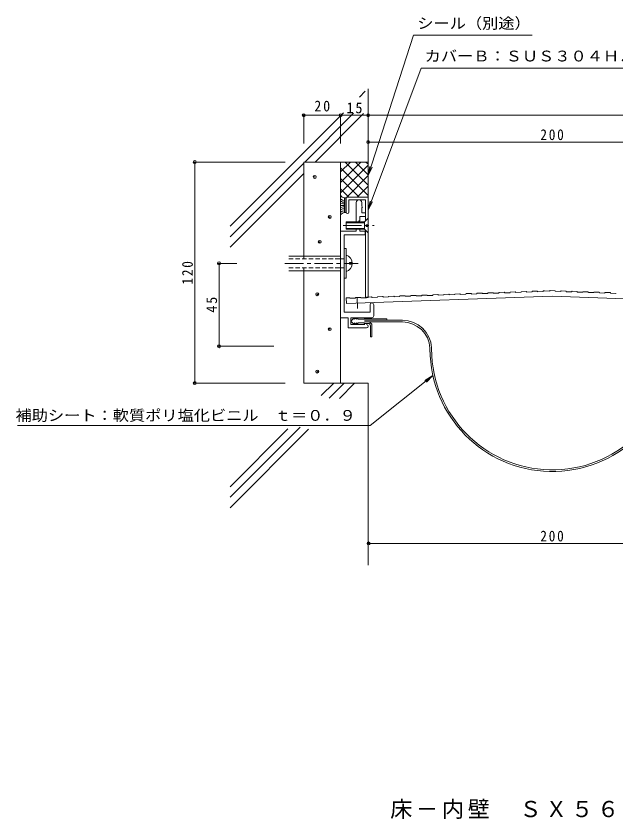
# Model space of a CAD drawing. Units: millimetres, scale not verified. Extents: x -363 to 389, y -268 to 168.
# Drawn here: x -363.2 to -37.3, y -268.2 to 167.6 of the extents above; entities that cross this region are included whole.
import ezdxf
from ezdxf.enums import TextEntityAlignment as Align

# ---------------------------------------------------------------- set-up
doc = ezdxf.new("R2010")
doc.units = ezdxf.units.MM
doc.header["$LTSCALE"] = 2
doc.header["$PDMODE"] = 32
doc.header["$PDSIZE"] = 1.6
doc.linetypes.add('CHAIN1', pattern=[8, 5, -1, 1, -1])
doc.linetypes.add('DASHED1', pattern=[1.8, 1.2, -0.6])
for name, color, linetype, lineweight in [('D-0', 3, 'Continuous', 9), ('D-1', 2, 'Continuous', 9), ('D-2', 3, 'Continuous', 9), ('D-3', 6, 'Continuous', 5), ('D-4', 7, 'Continuous', 9), ('D-5', 7, 'Continuous', 9)]:
    doc.layers.add(name, color=color, linetype=linetype, lineweight=lineweight)
doc.styles.add('ＭＳ ゴシック', font='')
doc.styles.get('ＭＳ ゴシック').set_extended_font_data('MS Gothic')

msp = doc.modelspace()

# ---------------------------------------------------------------- linework, layer by layer
at = {"layer": 'D-0'}
for p, q in [((-185.854, 66.605), (-186.948, 67.223)), ((-185.754, 65.713), (-186.922, 66.059)), ((-185.854, 67.692), (-186.899, 68.411)), ((-184.76, 67.519), (-185.831, 67.719)), ((-184.786, 66.505), (-185.781, 66.578)), ((-184.76, 65.713), (-185.731, 65.713)), ((-184.763, 68.876), (-183.958, 68.876)), ((-184.757, 68.864), (-184.757, 60.98)), ((-183.957, 68.864), (-183.957, 60.98)), ((-183.912, 61.101), (-183.912, 68.851)), ((-172.412, 69.351), (-183.412, 69.351)), ((-173.412, 67.851), (-182.412, 67.851)), ((-182.412, 61.101), (-182.412, 67.851)), ((-173.412, 56.351), (-173.412, 67.851)), ((-171.912, 14.851), (-171.912, 68.851)), ((-184.76, 64.822), (-186.922, 64.822)), ((-185.804, 62.866), (-186.922, 62.374)), ((-184.76, 62.943), (-185.754, 62.866)), ((-184.773, 60.98), (-183.955, 60.98)), ((-173.412, 14.851), (-173.412, 51.351)), ((-183.831, 14.636), (-183.727, 11.638)), ((-71.898, 15.543), (-183.727, 11.638)), ((-171.912, 14.851), (-173.412, 14.851)), ((-71.898, 15.543), (90.498, 9.872))]:
    msp.add_line(p, q, dxfattribs=at)
at = {"layer": 'D-0', "linetype": 'CHAIN1'}
msp.add_line((-177.835, 14.845), (-177.626, 8.849), dxfattribs=at)
at = {"layer": 'D-0'}
for points in [[(-184.76, 63.957), (-185.531, 63.957), (-186.922, 63.734)], [(-184.76, 61.901), (-186.054, 61.629), (-186.899, 60.96)]]:
    msp.add_lwpolyline(points, dxfattribs=at)
for centre, radius, start, end in [((-184.584, 71.493), 2.619, 205.46629, 266.15474), ((-183.412, 68.851), 0.5, 90, 178.83434), ((-172.412, 68.851), 0.5, 0, 90), ((-183.162, 61.101), 0.75, 180, 0), ((-184.411, 58.304), 2.709, 97.96758, 156.66208)]:
    msp.add_arc(centre, radius, start, end, dxfattribs=at)
at = {"layer": 'D-1'}
for p, q in [((-178.404, 55.851), (-178.404, 66.364)), ((-175.404, 64.464), (-175.404, 66.364)), ((-174.904, 63.598), (-175.404, 64.464)), ((-175.404, 63.598), (-174.904, 63.598)), ((-175.404, 60.864), (-175.404, 63.598)), ((-176.404, 56.364), (-176.404, 58.864)), ((-173.404, 58.864), (-176.404, 58.864)), ((-173.404, 60.864), (-175.404, 60.864)), ((-183.912, 55.851), (-183.912, 51.851)), ((-173.912, 55.351), (-183.912, 55.351)), ((-183.912, 52.351), (-173.912, 52.351)), ((-176.404, 56.364), (-176.904, 56.364)), ((-176.904, 56.364), (-176.904, 55.851)), ((-173.912, 55.851), (-173.912, 51.851)), ((-186.912, 50.864), (-186.912, 3.851)), ((-178.404, 50.864), (-186.904, 50.864)), ((-184.912, 48.864), (-184.912, 6.851)), ((-173.554, 48.864), (-184.904, 48.864)), ((-178.404, 50.864), (-178.404, 51.851)), ((-176.404, 50.864), (-176.404, 51.851)), ((-173.554, 50.864), (-176.404, 50.864)), ((-173.554, 48.864), (-173.554, 50.864)), ((-184.912, 41.344), (-183.912, 41.344)), ((-183.912, 41.344), (-183.912, 25.344)), ((-214.984, 37.344), (-186.912, 37.344)), ((-186.912, 35.844), (-184.912, 35.844)), ((-186.912, 30.844), (-184.912, 30.844)), ((-182.113, 33.844), (-180.639, 33.844)), ((-182.113, 32.844), (-182.113, 33.844)), ((-182.113, 32.844), (-180.639, 32.844)), ((-214.984, 29.344), (-186.912, 29.344)), ((-183.912, 25.344), (-184.912, 25.344)), ((-170.912, 6.851), (-170.912, 10.851)), ((-168.912, 4.851), (-168.912, 10.851)), ((-184.912, 6.851), (-170.912, 6.851)), ((-184.349, 6.85), (-175.85, 6.85)), ((-186.912, 3.851), (-182.85, 3.851)), ((-182.85, 3.85), (-182.85, -1.649)), ((-169.912, 3.851), (-181.412, 3.851)), ((-181.35, 3.85), (-181.35, 0.1)), ((-173.849, 3.85), (-181.35, 3.85)), ((-181.35, 0.1), (-173.725, 0.1)), ((-182.85, -1.649), (-172.787, -1.649))]:
    msp.add_line(p, q, dxfattribs=at)
at = {"layer": 'D-1', "linetype": 'CHAIN1'}
for p, q in [((-185.566, 53.851), (-168.704, 53.851)), ((-217.1, 33.344), (-177.416, 33.344))]:
    msp.add_line(p, q, dxfattribs=at)
at = {"layer": 'D-1', "linetype": 'DASHED1'}
for p, q in [((-214.984, 35.844), (-184.912, 35.844)), ((-214.984, 30.844), (-184.912, 30.844))]:
    msp.add_line(p, q, dxfattribs=at)
at = {"layer": 'D-1'}
for points in [[(-171.912, 57.851), (-173.912, 55.851), (-183.912, 55.851)], [(-171.912, 54.351), (-172.912, 54.351), (-172.912, 53.351), (-171.912, 53.351)], [(-183.912, 51.851), (-173.912, 51.851), (-171.912, 49.851)]]:
    msp.add_lwpolyline(points, dxfattribs=at)
for centre, radius, start, end in [((-176.904, 66.364), 1.5, 0, 178.83432), ((-185.33, 33.344), 4.718, 287.49231, 72.50768), ((-169.912, 10.851), 1, 0, 178.83432), ((-169.912, 4.851), 1, 270, 0), ((-172.787, -0.774), 0.875, 270, 90)]:
    msp.add_arc(centre, radius, start, end, dxfattribs=at)
at = {"layer": 'D-2'}
for p, q in [((-98.083, 17.63), (-100.682, 17.539)), ((-97.876, 17.437), (-97.873, 17.337)), ((-94.875, 17.442), (-97.873, 17.337)), ((-94.878, 17.542), (-94.875, 17.442)), ((-92.087, 17.84), (-94.685, 17.749)), ((-91.88, 17.647), (-91.876, 17.547)), ((-88.878, 17.651), (-91.876, 17.547)), ((-88.882, 17.751), (-88.878, 17.651)), ((-86.09, 18.049), (-88.689, 17.958)), ((-85.884, 17.856), (-85.88, 17.756)), ((-82.882, 17.861), (-85.88, 17.756)), ((-82.885, 17.961), (-82.882, 17.861)), ((-80.094, 18.258), (-82.693, 18.168)), ((-79.887, 18.065), (-79.884, 17.966)), ((-76.886, 18.07), (-79.884, 17.966)), ((-76.889, 18.17), (-76.886, 18.07)), ((-76.197, 18.394), (-76.696, 18.377)), ((-76.197, 18.394), (-73.308, 18.294)), ((-73.304, 18.393), (-73.308, 18.294)), ((-73.098, 18.586), (-70.499, 18.496)), ((-67.308, 18.184), (-67.312, 18.084)), ((-67.101, 18.377), (-64.503, 18.286)), ((-64.31, 18.079), (-64.313, 17.979)), ((-64.313, 17.979), (-61.315, 17.875)), ((-61.312, 17.975), (-61.315, 17.875)), ((-61.105, 18.168), (-58.506, 18.077)), ((-58.314, 17.87), (-58.317, 17.77)), ((-58.317, 17.77), (-55.319, 17.665)), ((-55.315, 17.765), (-55.319, 17.665)), ((-55.109, 17.958), (-52.51, 17.867)), ((-52.317, 17.661), (-52.321, 17.561)), ((-52.321, 17.561), (-49.323, 17.456)), ((-49.319, 17.556), (-49.323, 17.456)), ((-49.112, 17.749), (-46.514, 17.658)), ((-46.321, 17.451), (-46.324, 17.351)), ((-43.116, 17.539), (-40.517, 17.449)), ((-182.032, 14.699), (-183.831, 14.636)), ((-181.825, 14.506), (-181.822, 14.406)), ((-176.036, 14.908), (-178.634, 14.817)), ((-175.829, 14.715), (-175.825, 14.615)), ((-172.827, 14.72), (-175.825, 14.615)), ((-172.831, 14.82), (-172.827, 14.72)), ((-170.039, 15.117), (-172.638, 15.027)), ((-169.832, 14.925), (-169.829, 14.825)), ((-166.831, 14.929), (-169.829, 14.825)), ((-166.834, 15.029), (-166.831, 14.929)), ((-164.043, 15.327), (-166.641, 15.236)), ((-163.836, 15.134), (-163.833, 15.034)), ((-160.834, 15.139), (-163.833, 15.034)), ((-160.838, 15.239), (-160.834, 15.139)), ((-158.047, 15.536), (-160.645, 15.445)), ((-157.84, 15.343), (-157.836, 15.243)), ((-154.838, 15.348), (-157.836, 15.243)), ((-154.842, 15.448), (-154.838, 15.348)), ((-152.05, 15.746), (-154.649, 15.655)), ((-151.843, 15.553), (-151.84, 15.453)), ((-148.842, 15.557), (-151.84, 15.453)), ((-148.845, 15.657), (-148.842, 15.557)), ((-146.054, 15.955), (-148.652, 15.864)), ((-145.847, 15.762), (-145.844, 15.662)), ((-142.845, 15.767), (-145.844, 15.662)), ((-142.849, 15.867), (-142.845, 15.767)), ((-140.058, 16.164), (-142.656, 16.074)), ((-139.851, 15.972), (-139.847, 15.872)), ((-136.849, 15.976), (-139.847, 15.872)), ((-136.853, 16.076), (-136.849, 15.976)), ((-134.061, 16.374), (-136.66, 16.283)), ((-133.854, 16.181), (-133.851, 16.081)), ((-130.853, 16.186), (-133.851, 16.081)), ((-130.856, 16.286), (-130.853, 16.186)), ((-128.065, 16.583), (-130.663, 16.492)), ((-127.858, 16.39), (-127.855, 16.29)), ((-124.856, 16.395), (-127.855, 16.29)), ((-124.86, 16.495), (-124.856, 16.395)), ((-122.069, 16.793), (-124.667, 16.702)), ((-121.862, 16.6), (-121.858, 16.5)), ((-118.86, 16.604), (-121.858, 16.5)), ((-118.864, 16.704), (-118.86, 16.604)), ((-116.072, 17.002), (-118.671, 16.911)), ((-115.865, 16.809), (-115.862, 16.709)), ((-112.864, 16.814), (-115.862, 16.709)), ((-112.867, 16.914), (-112.864, 16.814)), ((-110.076, 17.211), (-112.674, 17.121)), ((-109.869, 17.018), (-109.866, 16.919)), ((-106.867, 17.023), (-109.866, 16.919)), ((-106.871, 17.123), (-106.867, 17.023)), ((-104.08, 17.421), (-106.678, 17.33)), ((-103.873, 17.228), (-103.869, 17.128)), ((-100.871, 17.233), (-103.869, 17.128)), ((-100.874, 17.333), (-100.871, 17.233)), ((-46.324, 17.351), (-43.326, 17.247)), ((-43.323, 17.347), (-43.326, 17.247)), ((-40.325, 17.242), (-40.328, 17.142)), ((-40.328, 17.142), (-37.33, 17.037)), ((-37.326, 17.137), (-37.33, 17.037))]:
    msp.add_line(p, q, dxfattribs=at)
at = {"layer": 'D-2', "color": 4}
for p, q in [((-179.479, 3.85), (-181.355, 1.975)), ((-181.355, 1.975), (-179.479, 0.1)), ((-179.482, 0.973), (-179.482, 0.111)), ((-179.479, 2.97), (-178.48, 3.85)), ((-179.479, 3.85), (-179.479, 2.97)), ((-179.479, 0.98), (-178.48, 0.1)), ((-178.48, 2.97), (-177.479, 3.85)), ((-178.48, 3.85), (-178.48, 2.97)), ((-178.48, 0.98), (-177.479, 0.1)), ((-178.48, 0.1), (-178.48, 0.98)), ((-177.479, 3.85), (-177.479, 2.97)), ((-177.479, 2.97), (-174.105, 2.97)), ((-177.479, 0.98), (-174.105, 0.98)), ((-177.479, 0.1), (-177.479, 0.98)), ((-173.854, 3.22), (-161.728, 3.22)), ((-173.854, 2.425), (-153.324, 2.425)), ((-173.854, 1.525), (-153.324, 1.525)), ((-173.854, 0.725), (-171.855, 0.725)), ((-161.728, 2.425), (-161.728, 3.22)), ((-170.655, -6.475), (-170.655, -0.475)), ((-169.855, -6.475), (-169.855, -0.475)), ((-170.655, -6.475), (-169.855, -6.475)), ((-138.35, -12.594), (-138.225, -16.787)), ((-137.451, -12.542), (-137.451, -14.542))]:
    msp.add_line(p, q, dxfattribs=at)
at = {"layer": 'D-2'}
for points in [[(-70.306, 18.289), (-70.31, 18.189), (-67.312, 18.084)], [(-178.827, 14.61), (-178.824, 14.511), (-181.822, 14.406)]]:
    msp.add_lwpolyline(points, dxfattribs=at)
for centre, start, end in [((-100.675, 17.34), 91.99995, 181.99995), ((-98.076, 17.43), 1.99995, 91.99995), ((-94.678, 17.549), 91.99995, 181.99995), ((-92.08, 17.64), 1.99995, 91.99995), ((-88.682, 17.758), 91.99995, 181.99995), ((-86.084, 17.849), 1.99995, 91.99995), ((-82.686, 17.968), 91.99995, 181.99995), ((-80.087, 18.058), 1.99995, 91.99995), ((-76.689, 18.177), 91.99995, 181.99995), ((-73.105, 18.386), 88.00005, 178.00005), ((-70.506, 18.296), 358.00005, 88.00005), ((-67.108, 18.177), 88.00005, 178.00005), ((-64.51, 18.086), 358.00005, 88.00005), ((-61.112, 17.968), 88.00005, 178.00005), ((-58.513, 17.877), 358.00005, 88.00005), ((-55.116, 17.758), 88.00005, 178.00005), ((-52.517, 17.668), 358.00005, 88.00005), ((-49.119, 17.549), 88.00005, 178.00005), ((-46.521, 17.458), 358.00005, 88.00005), ((-43.123, 17.34), 88.00005, 178.00005), ((-40.524, 17.249), 358.00005, 88.00005), ((-182.025, 14.499), 1.99995, 91.99995), ((-178.627, 14.617), 91.99995, 181.99995), ((-176.029, 14.708), 1.99995, 91.99995), ((-172.631, 14.827), 91.99995, 181.99995), ((-170.032, 14.918), 1.99995, 91.99995), ((-166.634, 15.036), 91.99995, 181.99995), ((-164.036, 15.127), 1.99995, 91.99995), ((-160.638, 15.246), 91.99995, 181.99995), ((-158.04, 15.336), 1.99995, 91.99995), ((-154.642, 15.455), 91.99995, 181.99995), ((-152.043, 15.546), 1.99995, 91.99995), ((-148.645, 15.664), 91.99995, 181.99995), ((-146.047, 15.755), 1.99995, 91.99995), ((-142.649, 15.874), 91.99995, 181.99995), ((-140.051, 15.965), 1.99995, 91.99995), ((-136.653, 16.083), 91.99995, 181.99995), ((-134.054, 16.174), 1.99995, 91.99995), ((-130.656, 16.293), 91.99995, 181.99995), ((-128.058, 16.383), 1.99995, 91.99995), ((-124.66, 16.502), 91.99995, 181.99995), ((-122.062, 16.593), 1.99995, 91.99995), ((-118.664, 16.711), 91.99995, 181.99995), ((-116.065, 16.802), 1.99995, 91.99995), ((-112.667, 16.921), 91.99995, 181.99995), ((-110.069, 17.012), 1.99995, 91.99995), ((-106.671, 17.13), 91.99995, 181.99995), ((-104.073, 17.221), 1.99995, 91.99995)]:
    msp.add_arc(centre, 0.2, start, end, dxfattribs=at)
at = {"layer": 'D-2', "color": 4}
for centre, radius, start, end in [((-173.854, 2.97), 0.25, 90, 178.83434), ((-173.854, 0.98), 0.25, 180, 270), ((-171.855, -0.475), 2, 0, 90), ((-171.855, -0.475), 1.2, 0, 90), ((-153.324, -13.475), 15.9, 3.36662, 90), ((-153.324, -13.475), 15, 3.367, 90), ((-637.487, -43.96), 500, 3.11536, 3.367), ((-71.85, -13.174), 66.474, 183.11533, 0.00002), ((-636.588, -43.904), 500, 3.11462, 3.36662), ((-71.85, -13.174), 65.574, 183.11462, 0.00002)]:
    msp.add_arc(centre, radius, start, end, dxfattribs=at)
at = {"layer": 'D-3'}
for p, q in [((-176.709, 123.646), (-173.504, 126.851)), ((-171.912, 128.023), (-171.912, 68.851)), ((-246.904, 53.451), (-185.313, 115.041)), ((-206.335, 88.362), (-179.862, 114.836)), ((-200.679, 88.362), (-174.365, 114.676)), ((-246.904, 47.794), (-206.912, 87.786)), ((-171.912, 88.362), (-206.912, 88.362)), ((-206.912, 88.362), (-206.912, 35.861)), ((-186.912, 88.362), (-186.912, -31.637)), ((-186.912, 77.296), (-175.846, 88.362)), ((-186.912, 82.953), (-181.503, 88.362)), ((-184.481, 88.362), (-171.912, 75.794)), ((-178.825, 88.362), (-171.912, 81.45)), ((-173.168, 88.362), (-171.912, 87.107)), ((-186.912, 71.64), (-171.912, 86.64)), ((-186.912, 85.137), (-171.912, 70.137)), ((-246.904, 42.137), (-206.912, 82.129)), ((-186.912, 79.48), (-176.795, 69.363)), ((-183.533, 69.363), (-171.912, 80.983)), ((-177.876, 69.363), (-171.912, 75.326)), ((-186.912, 73.823), (-182.452, 69.363)), ((-172.219, 69.363), (-171.912, 69.669)), ((-206.912, 30.861), (-206.912, -31.637)), ((-171.912, -31.637), (-206.912, -31.637)), ((-197.369, -38.436), (-190.571, -31.637)), ((-193.149, -39.873), (-184.914, -31.637)), ((-187.538, -39.918), (-179.257, -31.637)), ((-171.912, -31.637), (-171.912, -130.555)), ((-246.904, -93.627), (-208.805, -55.528)), ((-246.904, -87.971), (-215.46, -56.527)), ((-246.904, -99.284), (-204.237, -56.617))]:
    msp.add_line(p, q, dxfattribs=at)
for p in [(-200.91, 80.234), (-192.786, 58.57), (-198.201, 45.03), (-199.555, 16.596), (-192.786, -2.36), (-199.555, -25.378)]:
    msp.add_point(p, dxfattribs=at)
at = {"layer": 'D-4'}
for p, q in [((-147.338, 157.301), (-82.784, 157.301)), ((-143.161, 139.335), (37.934, 139.335)), ((-206.912, 114.356), (-206.912, 98.362)), ((-186.912, 113.756), (-206.912, 113.756)), ((-171.912, 80.983), (-169.772, 85.501)), ((-171.912, 62.325), (-169.567, 66.74)), ((-170.857, -54.685), (-136.822, -27.577)), ((-136.822, -27.577), (-141.106, -30.155)), ((-136.822, -27.577), (-140.293, -31.176)), ((-170.857, -54.685), (-362.407, -54.685))]:
    msp.add_line(p, q, dxfattribs=at)
for points in [[(-147.338, 157.301), (-171.912, 80.983), (-171.014, 85.901)], [(-143.161, 139.335), (-171.912, 62.325), (-170.79, 67.197)]]:
    msp.add_lwpolyline(points, dxfattribs=at)
for p in [(-206.912, 113.756), (-186.912, 113.756)]:
    msp.add_point(p, dxfattribs=at)
at = {"layer": 'D-5'}
for p, q in [((-186.912, 113.756), (153.125, 113.756)), ((-186.912, 113.756), (-186.912, 98.362)), ((-171.904, 99.193), (153.125, 99.193)), ((-216.907, 88.362), (-266.677, 88.362)), ((-266.077, -31.637), (-266.077, 88.362)), ((-243.267, 33.357), (-253.515, 33.357)), ((-252.915, -11.636), (-252.915, 33.357)), ((-223.134, -11.636), (-253.515, -11.636)), ((-216.907, -31.637), (-266.677, -31.637)), ((-171.912, -118.673), (178.096, -118.673))]:
    msp.add_line(p, q, dxfattribs=at)
for p in [(-186.912, 113.756), (-171.904, 113.756), (-171.904, 99.193), (-266.077, 88.362), (-252.915, 33.357), (-252.915, -11.636), (-266.077, -31.637), (-171.701, -118.673)]:
    msp.add_point(p, dxfattribs=at)

# ---------------------------------------------------------------- texts
at = {"layer": 'D-4', "color": 2, "style": 'ＭＳ ゴシック', "width": 1.1}
for s, p in [('シール（別途）', (-145.229, 158.986)), ('カバーＢ：ＳＵＳ３０４Ｈ．Ｌ．ｔ＝１．５', (-141.209, 141.195)), ('補助シート：軟質ポリ塩化ビニル\u3000ｔ＝０．９', (-363.436, -53.875))]:
    msp.add_text(s, height=5.865, dxfattribs=at).set_placement(p, align=Align.BOTTOM_LEFT)
at = {"layer": 'D-4', "color": 2, "insert": (-201.162, 115.756), "char_height": 5.865, "attachment_point": 7, "style": 'ＭＳ ゴシック'}
msp.add_mtext('\\T1.27;\\W0.95;20', dxfattribs=at)
at = {"layer": 'D-5', "color": 2, "char_height": 5.865, "attachment_point": 7, "style": 'ＭＳ ゴシック'}
for s, insert in [('\\T1.27;\\W0.95;15', (-183.654, 114.756)), ('\\T1.27;\\W0.9;200', (-78.377, 100.193)), ('\\T1.27;\\W0.9;200', (-78.404, -117.673))]:
    msp.add_mtext(s, dxfattribs=dict(at, insert=insert))
at = {"layer": 'D-5', "color": 2, "char_height": 5.865, "attachment_point": 7, "rotation": 90, "style": 'ＭＳ ゴシック'}
for s, insert in [('\\T1.27;\\W0.9;120', (-267.077, 21.863)), ('\\T1.27;\\W0.95;45', (-253.915, 6.61))]:
    msp.add_mtext(s, dxfattribs=dict(at, insert=insert))
at = {"layer": 'D-5', "color": 3, "insert": (-159.945, -268.233), "char_height": 8.798, "attachment_point": 7, "style": 'ＭＳ ゴシック'}
msp.add_mtext('\\T1.17;床－内壁\u3000ＳＸ５６ＡＧＰ－２００Ｇ', dxfattribs=at)

doc.saveas('drawing.dxf')
